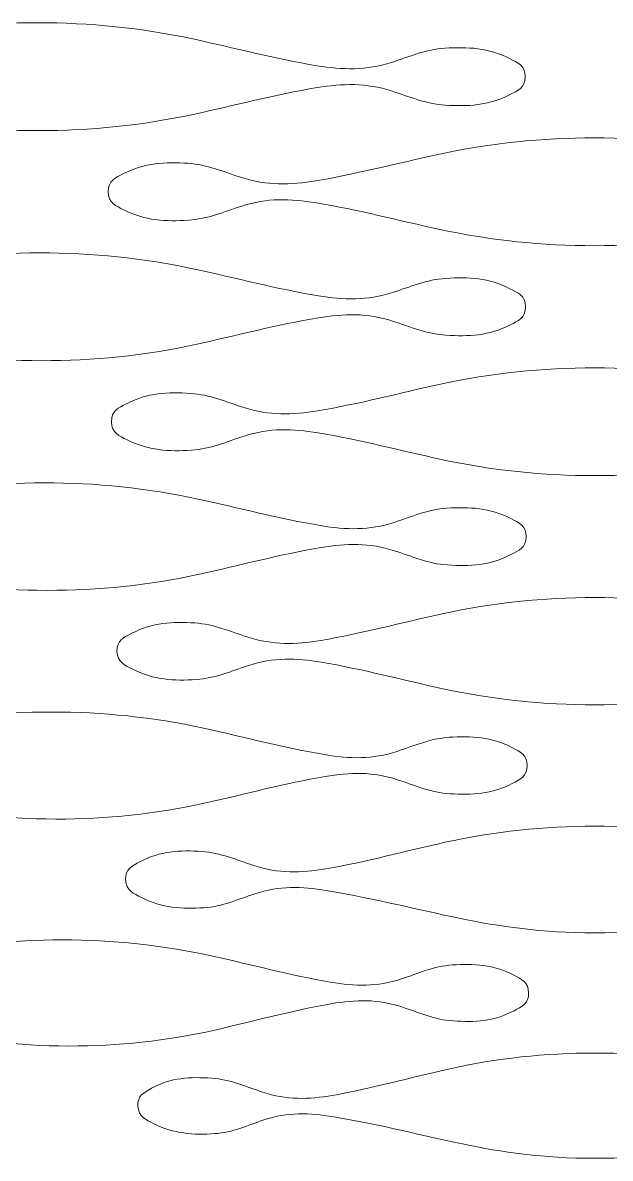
# Model space of a CAD drawing. Header units: centimetres. Extents: x -29.7 to 21.6, y -14.4 to 13.7.
# Drawn here: x -26.421 to -24.677, y -10.738 to -7.367 of the extents above; entities that cross this region are included whole.
import ezdxf

# ---------------------------------------------------------------- set-up
doc = ezdxf.new("R2010")
doc.units = ezdxf.units.CM
doc.header["$MEASUREMENT"] = 0
doc.layers.add('Layer 1', color=7, linetype='Continuous')

msp = doc.modelspace()

# ---------------------------------------------------------------- linework, layer by layer
at = {"layer": 'Layer 1', "color": 1, "lineweight": 9}
for points, knots in [([(-26.3783, -7.36668), (-26.53458, -7.36668), (-26.68661, -7.38204), (-26.83944, -7.41497), (-26.83944, -7.41497), (-26.96185, -7.44135), (-27.08284, -7.47364), (-27.20663, -7.49429), (-27.20663, -7.49429), (-27.28255, -7.50695), (-27.35266, -7.50852), (-27.42777, -7.48457), (-27.42777, -7.48457), (-27.4804, -7.46778), (-27.5305, -7.44599), (-27.58755, -7.44243), (-27.58755, -7.44243), (-27.65506, -7.43817), (-27.71578, -7.44074), (-27.77872, -7.47305), (-27.77872, -7.47305), (-27.8027, -7.48535), (-27.8246, -7.49331), (-27.82404, -7.52689)], [0, 0, 0, 0, 0.1428571, 0.1428571, 0.1428571, 0.1428571, 0.2857143, 0.2857143, 0.2857143, 0.2857143, 0.4285714, 0.4285714, 0.4285714, 0.4285714, 0.5714286, 0.5714286, 0.5714286, 0.5714286, 0.7142857, 0.7142857, 0.7142857, 0.7142857, 1, 1, 1, 1]), ([(-26.3783, -7.36668), (-26.22179, -7.36668), (-26.06944, -7.38211), (-25.91631, -7.41497), (-25.91631, -7.41497), (-25.79345, -7.44135), (-25.67196, -7.47364), (-25.54772, -7.49429), (-25.54772, -7.49429), (-25.47186, -7.50689), (-25.40182, -7.50865), (-25.32677, -7.48457), (-25.32677, -7.48457), (-25.2744, -7.46775), (-25.22456, -7.44599), (-25.16771, -7.44243), (-25.16771, -7.44243), (-25.10003, -7.43817), (-25.03913, -7.44095), (-24.97606, -7.47305), (-24.97606, -7.47305), (-24.95187, -7.48532), (-24.92977, -7.4932), (-24.92974, -7.52689)], [0, 0, 0, 0, 0.1428571, 0.1428571, 0.1428571, 0.1428571, 0.2857143, 0.2857143, 0.2857143, 0.2857143, 0.4285714, 0.4285714, 0.4285714, 0.4285714, 0.5714286, 0.5714286, 0.5714286, 0.5714286, 0.7142857, 0.7142857, 0.7142857, 0.7142857, 1, 1, 1, 1]), ([(-27.82404, -7.52689), (-27.82345, -7.56067), (-27.8012, -7.56845), (-27.77695, -7.58072), (-27.77695, -7.58072), (-27.71376, -7.61267), (-27.65275, -7.61564), (-27.58496, -7.61138), (-27.58496, -7.61138), (-27.52832, -7.60781), (-27.4787, -7.58602), (-27.42656, -7.56923), (-27.42656, -7.56923), (-27.35155, -7.54502), (-27.28154, -7.54692), (-27.20577, -7.55948), (-27.20577, -7.55948), (-27.08138, -7.58014), (-26.95979, -7.61244), (-26.83679, -7.63883), (-26.83679, -7.63883), (-26.68389, -7.67167), (-26.53174, -7.68711), (-26.37545, -7.68711)], [0, 0, 0, 0, 0.1428571, 0.1428571, 0.1428571, 0.1428571, 0.2857143, 0.2857143, 0.2857143, 0.2857143, 0.4285714, 0.4285714, 0.4285714, 0.4285714, 0.5714286, 0.5714286, 0.5714286, 0.5714286, 0.7142857, 0.7142857, 0.7142857, 0.7142857, 1, 1, 1, 1]), ([(-24.92974, -7.52689), (-24.92971, -7.56056), (-24.95177, -7.56845), (-24.97586, -7.58072), (-24.97586, -7.58072), (-25.03889, -7.61286), (-25.0997, -7.61562), (-25.16732, -7.61138), (-25.16732, -7.61138), (-25.22417, -7.60779), (-25.27408, -7.58601), (-25.32647, -7.56923), (-25.32647, -7.56923), (-25.40152, -7.54516), (-25.47157, -7.54687), (-25.54742, -7.55948), (-25.54742, -7.55948), (-25.67137, -7.58014), (-25.79247, -7.61244), (-25.91496, -7.63883), (-25.91496, -7.63883), (-26.06761, -7.67173), (-26.21944, -7.68711), (-26.37545, -7.68711)], [0, 0, 0, 0, 0.1428571, 0.1428571, 0.1428571, 0.1428571, 0.2857143, 0.2857143, 0.2857143, 0.2857143, 0.4285714, 0.4285714, 0.4285714, 0.4285714, 0.5714286, 0.5714286, 0.5714286, 0.5714286, 0.7142857, 0.7142857, 0.7142857, 0.7142857, 1, 1, 1, 1]), ([(-26.16746, -7.8687), (-26.16776, -7.83512), (-26.14583, -7.82717), (-26.12178, -7.81487), (-26.12178, -7.81487), (-26.05888, -7.78264), (-25.99819, -7.77997), (-25.93071, -7.78421), (-25.93071, -7.78421), (-25.87386, -7.78779), (-25.82398, -7.80958), (-25.77159, -7.82637), (-25.77159, -7.82637), (-25.69663, -7.85041), (-25.62669, -7.84874), (-25.55093, -7.8361), (-25.55093, -7.8361), (-25.42708, -7.81546), (-25.30606, -7.78314), (-25.18358, -7.75674), (-25.18358, -7.75674), (-25.03094, -7.72386), (-24.87904, -7.70847), (-24.723, -7.70847)], [0, 0, 0, 0, 0.1428571, 0.1428571, 0.1428571, 0.1428571, 0.2857143, 0.2857143, 0.2857143, 0.2857143, 0.4285714, 0.4285714, 0.4285714, 0.4285714, 0.5714286, 0.5714286, 0.5714286, 0.5714286, 0.7142857, 0.7142857, 0.7142857, 0.7142857, 1, 1, 1, 1]), ([(-23.27853, -7.8687), (-23.27827, -7.83512), (-23.30016, -7.82717), (-23.32422, -7.81487), (-23.32422, -7.81487), (-23.38713, -7.78264), (-23.4478, -7.77997), (-23.51532, -7.78421), (-23.51532, -7.78421), (-23.57217, -7.78779), (-23.62201, -7.80958), (-23.67442, -7.82637), (-23.67442, -7.82637), (-23.74936, -7.85041), (-23.8193, -7.84874), (-23.89507, -7.8361), (-23.89507, -7.8361), (-24.01891, -7.81546), (-24.13994, -7.78314), (-24.26241, -7.75674), (-24.26241, -7.75674), (-24.41505, -7.72386), (-24.56695, -7.70847), (-24.723, -7.70847)], [0, 0, 0, 0, 0.1428571, 0.1428571, 0.1428571, 0.1428571, 0.2857143, 0.2857143, 0.2857143, 0.2857143, 0.4285714, 0.4285714, 0.4285714, 0.4285714, 0.5714286, 0.5714286, 0.5714286, 0.5714286, 0.7142857, 0.7142857, 0.7142857, 0.7142857, 1, 1, 1, 1]), ([(-26.16746, -7.8687), (-26.167, -7.90241), (-26.14481, -7.91024), (-26.12064, -7.92249), (-26.12064, -7.92249), (-26.05759, -7.95443), (-25.99676, -7.95737), (-25.92913, -7.95311), (-25.92913, -7.95311), (-25.87258, -7.94958), (-25.823, -7.92778), (-25.77093, -7.91099), (-25.77093, -7.91099), (-25.69601, -7.88687), (-25.62617, -7.8887), (-25.55053, -7.90127), (-25.55053, -7.90127), (-25.42656, -7.9219), (-25.30536, -7.95418), (-25.18281, -7.98057), (-25.18281, -7.98057), (-25.03042, -8.01336), (-24.87879, -8.02878), (-24.723, -8.02878)], [0, 0, 0, 0, 0.1428571, 0.1428571, 0.1428571, 0.1428571, 0.2857143, 0.2857143, 0.2857143, 0.2857143, 0.4285714, 0.4285714, 0.4285714, 0.4285714, 0.5714286, 0.5714286, 0.5714286, 0.5714286, 0.7142857, 0.7142857, 0.7142857, 0.7142857, 1, 1, 1, 1]), ([(-23.27853, -7.8687), (-23.27899, -7.90241), (-23.30118, -7.91024), (-23.32537, -7.92249), (-23.32537, -7.92249), (-23.38843, -7.95443), (-23.44925, -7.95737), (-23.51686, -7.95311), (-23.51686, -7.95311), (-23.57341, -7.94958), (-23.623, -7.92778), (-23.6751, -7.91099), (-23.6751, -7.91099), (-23.74998, -7.88687), (-23.81982, -7.8887), (-23.89549, -7.90127), (-23.89549, -7.90127), (-24.01946, -7.9219), (-24.14063, -7.95418), (-24.2632, -7.98057), (-24.2632, -7.98057), (-24.41558, -8.01336), (-24.56722, -8.02878), (-24.723, -8.02878)], [0, 0, 0, 0, 0.1428571, 0.1428571, 0.1428571, 0.1428571, 0.2857143, 0.2857143, 0.2857143, 0.2857143, 0.4285714, 0.4285714, 0.4285714, 0.4285714, 0.5714286, 0.5714286, 0.5714286, 0.5714286, 0.7142857, 0.7142857, 0.7142857, 0.7142857, 1, 1, 1, 1]), ([(-26.37087, -8.05014), (-26.5263, -8.05014), (-26.67747, -8.06543), (-26.82947, -8.09839), (-26.82947, -8.09839), (-26.95102, -8.12474), (-27.07113, -8.15704), (-27.19406, -8.17766), (-27.19406, -8.17766), (-27.26966, -8.19033), (-27.33944, -8.1918), (-27.41418, -8.16794), (-27.41418, -8.16794), (-27.46672, -8.15117), (-27.51673, -8.12938), (-27.57374, -8.1258), (-27.57374, -8.1258), (-27.64077, -8.12159), (-27.70105, -8.12399), (-27.7635, -8.15642), (-27.7635, -8.15642), (-27.7873, -8.16877), (-27.8089, -8.17689), (-27.80788, -8.21022)], [0, 0, 0, 0, 0.1428571, 0.1428571, 0.1428571, 0.1428571, 0.2857143, 0.2857143, 0.2857143, 0.2857143, 0.4285714, 0.4285714, 0.4285714, 0.4285714, 0.5714286, 0.5714286, 0.5714286, 0.5714286, 0.7142857, 0.7142857, 0.7142857, 0.7142857, 1, 1, 1, 1]), ([(-26.37087, -8.05014), (-26.21495, -8.05014), (-26.06319, -8.06556), (-25.91071, -8.09839), (-25.91071, -8.09839), (-25.78831, -8.12474), (-25.66731, -8.15701), (-25.54353, -8.17766), (-25.54353, -8.17766), (-25.46806, -8.19024), (-25.39842, -8.19203), (-25.32373, -8.16794), (-25.32373, -8.16794), (-25.27166, -8.15115), (-25.22211, -8.12938), (-25.16558, -8.1258), (-25.16558, -8.1258), (-25.09816, -8.12157), (-25.03755, -8.12434), (-24.97477, -8.15642), (-24.97477, -8.15642), (-24.95069, -8.16872), (-24.92877, -8.17665), (-24.92866, -8.21022)], [0, 0, 0, 0, 0.1428571, 0.1428571, 0.1428571, 0.1428571, 0.2857143, 0.2857143, 0.2857143, 0.2857143, 0.4285714, 0.4285714, 0.4285714, 0.4285714, 0.5714286, 0.5714286, 0.5714286, 0.5714286, 0.7142857, 0.7142857, 0.7142857, 0.7142857, 1, 1, 1, 1]), ([(-27.80788, -8.21022), (-27.80683, -8.24394), (-27.78461, -8.25175), (-27.7603, -8.26401), (-27.7603, -8.26401), (-27.69729, -8.29578), (-27.63651, -8.29892), (-27.56893, -8.29463), (-27.56893, -8.29463), (-27.51276, -8.29109), (-27.46364, -8.26931), (-27.41193, -8.25251), (-27.41193, -8.25251), (-27.33734, -8.22826), (-27.2678, -8.23026), (-27.19245, -8.24279), (-27.19245, -8.24279), (-27.06848, -8.26344), (-26.94729, -8.29567), (-26.82472, -8.32205), (-26.82472, -8.32205), (-26.67257, -8.35484), (-26.52116, -8.37029), (-26.36564, -8.37029)], [0, 0, 0, 0, 0.1428571, 0.1428571, 0.1428571, 0.1428571, 0.2857143, 0.2857143, 0.2857143, 0.2857143, 0.4285714, 0.4285714, 0.4285714, 0.4285714, 0.5714286, 0.5714286, 0.5714286, 0.5714286, 0.7142857, 0.7142857, 0.7142857, 0.7142857, 1, 1, 1, 1]), ([(-24.92866, -8.21022), (-24.92859, -8.24374), (-24.95045, -8.25173), (-24.97448, -8.26401), (-24.97448, -8.26401), (-25.03712, -8.29614), (-25.09757, -8.29888), (-25.16483, -8.29463), (-25.16483, -8.29463), (-25.22142, -8.29106), (-25.27103, -8.26928), (-25.32321, -8.25251), (-25.32321, -8.25251), (-25.39789, -8.22849), (-25.46754, -8.23016), (-25.54301, -8.24279), (-25.54301, -8.24279), (-25.66613, -8.26341), (-25.78644, -8.29567), (-25.90819, -8.32205), (-25.90819, -8.32205), (-26.05979, -8.35493), (-26.2106, -8.37029), (-26.36564, -8.37029)], [0, 0, 0, 0, 0.1428571, 0.1428571, 0.1428571, 0.1428571, 0.2857143, 0.2857143, 0.2857143, 0.2857143, 0.4285714, 0.4285714, 0.4285714, 0.4285714, 0.5714286, 0.5714286, 0.5714286, 0.5714286, 0.7142857, 0.7142857, 0.7142857, 0.7142857, 1, 1, 1, 1]), ([(-26.15771, -8.55174), (-26.15821, -8.51838), (-26.13654, -8.51028), (-26.11268, -8.49794), (-26.11268, -8.49794), (-26.05023, -8.46568), (-25.99005, -8.4631), (-25.92299, -8.46734), (-25.92299, -8.46734), (-25.8664, -8.47091), (-25.81682, -8.49267), (-25.76468, -8.50944), (-25.76468, -8.50944), (-25.69019, -8.53344), (-25.62074, -8.53181), (-25.54543, -8.51916), (-25.54543, -8.51916), (-25.42247, -8.49853), (-25.30229, -8.46624), (-25.18073, -8.43988), (-25.18073, -8.43988), (-25.02901, -8.407), (-24.8781, -8.39165), (-24.723, -8.39165)], [0, 0, 0, 0, 0.1428571, 0.1428571, 0.1428571, 0.1428571, 0.2857143, 0.2857143, 0.2857143, 0.2857143, 0.4285714, 0.4285714, 0.4285714, 0.4285714, 0.5714286, 0.5714286, 0.5714286, 0.5714286, 0.7142857, 0.7142857, 0.7142857, 0.7142857, 1, 1, 1, 1]), ([(-23.28829, -8.55174), (-23.28782, -8.51838), (-23.30946, -8.51028), (-23.33335, -8.49794), (-23.33335, -8.49794), (-23.39576, -8.46568), (-23.45595, -8.4631), (-23.52301, -8.46734), (-23.52301, -8.46734), (-23.57957, -8.47091), (-23.62919, -8.49267), (-23.68132, -8.50944), (-23.68132, -8.50944), (-23.75581, -8.53344), (-23.82526, -8.53181), (-23.90056, -8.51916), (-23.90056, -8.51916), (-24.02352, -8.49853), (-24.14371, -8.46624), (-24.2653, -8.43988), (-24.2653, -8.43988), (-24.41695, -8.407), (-24.5679, -8.39165), (-24.723, -8.39165)], [0, 0, 0, 0, 0.1428571, 0.1428571, 0.1428571, 0.1428571, 0.2857143, 0.2857143, 0.2857143, 0.2857143, 0.4285714, 0.4285714, 0.4285714, 0.4285714, 0.5714286, 0.5714286, 0.5714286, 0.5714286, 0.7142857, 0.7142857, 0.7142857, 0.7142857, 1, 1, 1, 1]), ([(-26.15771, -8.55174), (-26.1569, -8.58529), (-26.13484, -8.59316), (-26.11065, -8.60542), (-26.11065, -8.60542), (-26.04801, -8.63717), (-25.98752, -8.64021), (-25.92027, -8.63595), (-25.92027, -8.63595), (-25.8642, -8.6324), (-25.81508, -8.61069), (-25.7635, -8.59393), (-25.7635, -8.59393), (-25.68917, -8.56981), (-25.61989, -8.57169), (-25.54475, -8.58424), (-25.54475, -8.58424), (-25.42155, -8.60483), (-25.30115, -8.637), (-25.17933, -8.66333), (-25.17933, -8.66333), (-25.0281, -8.69604), (-24.87764, -8.71146), (-24.723, -8.71146)], [0, 0, 0, 0, 0.1428571, 0.1428571, 0.1428571, 0.1428571, 0.2857143, 0.2857143, 0.2857143, 0.2857143, 0.4285714, 0.4285714, 0.4285714, 0.4285714, 0.5714286, 0.5714286, 0.5714286, 0.5714286, 0.7142857, 0.7142857, 0.7142857, 0.7142857, 1, 1, 1, 1]), ([(-23.28829, -8.55174), (-23.2891, -8.58529), (-23.31119, -8.59316), (-23.33538, -8.60542), (-23.33538, -8.60542), (-23.39802, -8.63717), (-23.45847, -8.64021), (-23.52573, -8.63595), (-23.52573, -8.63595), (-23.58179, -8.6324), (-23.63089, -8.61069), (-23.6825, -8.59393), (-23.6825, -8.59393), (-23.75686, -8.56981), (-23.82614, -8.57169), (-23.90126, -8.58424), (-23.90126, -8.58424), (-24.02448, -8.60483), (-24.14485, -8.637), (-24.26666, -8.66333), (-24.26666, -8.66333), (-24.4179, -8.69604), (-24.56839, -8.71146), (-24.723, -8.71146)], [0, 0, 0, 0, 0.1428571, 0.1428571, 0.1428571, 0.1428571, 0.2857143, 0.2857143, 0.2857143, 0.2857143, 0.4285714, 0.4285714, 0.4285714, 0.4285714, 0.5714286, 0.5714286, 0.5714286, 0.5714286, 0.7142857, 0.7142857, 0.7142857, 0.7142857, 1, 1, 1, 1]), ([(-26.35765, -8.73277), (-26.51164, -8.73277), (-26.66134, -8.74799), (-26.81188, -8.78091), (-26.81188, -8.78091), (-26.93196, -8.80719), (-27.05057, -8.83941), (-27.17207, -8.85998), (-27.17207, -8.85998), (-27.24708, -8.87267), (-27.31627, -8.87397), (-27.3904, -8.85029), (-27.3904, -8.85029), (-27.44273, -8.83357), (-27.49261, -8.81187), (-27.54936, -8.80827), (-27.54936, -8.80827), (-27.6157, -8.80406), (-27.6752, -8.80619), (-27.73689, -8.83881), (-27.73689, -8.83881), (-27.76035, -8.85121), (-27.7814, -8.85957), (-27.77967, -8.89248)], [0, 0, 0, 0, 0.1428571, 0.1428571, 0.1428571, 0.1428571, 0.2857143, 0.2857143, 0.2857143, 0.2857143, 0.4285714, 0.4285714, 0.4285714, 0.4285714, 0.5714286, 0.5714286, 0.5714286, 0.5714286, 0.7142857, 0.7142857, 0.7142857, 0.7142857, 1, 1, 1, 1]), ([(-26.35765, -8.73277), (-26.20285, -8.73277), (-26.0522, -8.74818), (-25.90076, -8.78091), (-25.90076, -8.78091), (-25.77924, -8.80719), (-25.65913, -8.83937), (-25.53623, -8.85998), (-25.53623, -8.85998), (-25.46141, -8.87253), (-25.39246, -8.87436), (-25.31843, -8.85029), (-25.31843, -8.85029), (-25.26688, -8.83353), (-25.21785, -8.81182), (-25.16182, -8.80827), (-25.16182, -8.80827), (-25.09489, -8.80402), (-25.03483, -8.80681), (-24.97255, -8.83881), (-24.97255, -8.83881), (-24.94863, -8.8511), (-24.92689, -8.85916), (-24.92676, -8.89248)], [0, 0, 0, 0, 0.1428571, 0.1428571, 0.1428571, 0.1428571, 0.2857143, 0.2857143, 0.2857143, 0.2857143, 0.4285714, 0.4285714, 0.4285714, 0.4285714, 0.5714286, 0.5714286, 0.5714286, 0.5714286, 0.7142857, 0.7142857, 0.7142857, 0.7142857, 1, 1, 1, 1]), ([(-27.77967, -8.89248), (-27.77797, -8.92603), (-27.75577, -8.93391), (-27.73143, -8.94616), (-27.73143, -8.94616), (-27.66881, -8.97759), (-27.6085, -8.98097), (-27.54127, -8.97671), (-27.54127, -8.97671), (-27.48583, -8.97317), (-27.43746, -8.95144), (-27.3866, -8.93466), (-27.3866, -8.93466), (-27.31269, -8.91035), (-27.24397, -8.91251), (-27.16935, -8.92498), (-27.16935, -8.92498), (-27.04612, -8.94558), (-26.92568, -8.97773), (-26.80387, -9.00409), (-26.80387, -9.00409), (-26.65309, -9.0367), (-26.50303, -9.05221), (-26.34882, -9.05221)], [0, 0, 0, 0, 0.1428571, 0.1428571, 0.1428571, 0.1428571, 0.2857143, 0.2857143, 0.2857143, 0.2857143, 0.4285714, 0.4285714, 0.4285714, 0.4285714, 0.5714286, 0.5714286, 0.5714286, 0.5714286, 0.7142857, 0.7142857, 0.7142857, 0.7142857, 1, 1, 1, 1]), ([(-24.92676, -8.89248), (-24.92667, -8.92572), (-24.94823, -8.93384), (-24.9721, -8.94616), (-24.9721, -8.94616), (-25.03408, -8.9782), (-25.09388, -8.98094), (-25.16051, -8.97671), (-25.16051, -8.97671), (-25.21671, -8.97313), (-25.26586, -8.95141), (-25.31754, -8.93466), (-25.31754, -8.93466), (-25.39154, -8.91074), (-25.4605, -8.91235), (-25.53535, -8.92498), (-25.53535, -8.92498), (-25.65713, -8.94554), (-25.77607, -8.97773), (-25.89644, -9.00409), (-25.89644, -9.00409), (-26.04634, -9.03689), (-26.19549, -9.05221), (-26.34882, -9.05221)], [0, 0, 0, 0, 0.1428571, 0.1428571, 0.1428571, 0.1428571, 0.2857143, 0.2857143, 0.2857143, 0.2857143, 0.4285714, 0.4285714, 0.4285714, 0.4285714, 0.5714286, 0.5714286, 0.5714286, 0.5714286, 0.7142857, 0.7142857, 0.7142857, 0.7142857, 1, 1, 1, 1]), ([(-26.14121, -9.23322), (-26.14197, -9.20025), (-26.1208, -9.19195), (-26.0972, -9.17956), (-26.0972, -9.17956), (-26.03557, -9.14727), (-25.97617, -9.14478), (-25.9099, -9.14901), (-25.9099, -9.14901), (-25.8538, -9.15257), (-25.80464, -9.1743), (-25.75299, -9.19103), (-25.75299, -9.19103), (-25.67932, -9.21492), (-25.61072, -9.21335), (-25.53617, -9.20072), (-25.53617, -9.20072), (-25.41461, -9.18013), (-25.29597, -9.14791), (-25.17579, -9.12163), (-25.17579, -9.12163), (-25.02577, -9.0888), (-24.8765, -9.0735), (-24.723, -9.0735)], [0, 0, 0, 0, 0.1428571, 0.1428571, 0.1428571, 0.1428571, 0.2857143, 0.2857143, 0.2857143, 0.2857143, 0.4285714, 0.4285714, 0.4285714, 0.4285714, 0.5714286, 0.5714286, 0.5714286, 0.5714286, 0.7142857, 0.7142857, 0.7142857, 0.7142857, 1, 1, 1, 1]), ([(-23.30481, -9.23322), (-23.30403, -9.20025), (-23.3252, -9.19195), (-23.34883, -9.17956), (-23.34883, -9.17956), (-23.41043, -9.14727), (-23.46983, -9.14478), (-23.53613, -9.14901), (-23.53613, -9.14901), (-23.59223, -9.15257), (-23.64136, -9.1743), (-23.693, -9.19103), (-23.693, -9.19103), (-23.76668, -9.21492), (-23.83531, -9.21335), (-23.90983, -9.20072), (-23.90983, -9.20072), (-24.03138, -9.18013), (-24.15005, -9.14791), (-24.2702, -9.12163), (-24.2702, -9.12163), (-24.42026, -9.0888), (-24.5695, -9.0735), (-24.723, -9.0735)], [0, 0, 0, 0, 0.1428571, 0.1428571, 0.1428571, 0.1428571, 0.2857143, 0.2857143, 0.2857143, 0.2857143, 0.4285714, 0.4285714, 0.4285714, 0.4285714, 0.5714286, 0.5714286, 0.5714286, 0.5714286, 0.7142857, 0.7142857, 0.7142857, 0.7142857, 1, 1, 1, 1]), ([(-26.14121, -9.23322), (-26.13994, -9.26651), (-26.11804, -9.27444), (-26.09399, -9.28665), (-26.09399, -9.28665), (-26.032, -9.31806), (-25.97218, -9.32129), (-25.90554, -9.31704), (-25.90554, -9.31704), (-25.85023, -9.3135), (-25.80196, -9.29188), (-25.75109, -9.27521), (-25.75109, -9.27521), (-25.67765, -9.25112), (-25.60925, -9.2531), (-25.53506, -9.26556), (-25.53506, -9.26556), (-25.41317, -9.28604), (-25.29408, -9.31804), (-25.17364, -9.34428), (-25.17364, -9.34428), (-25.0243, -9.37679), (-24.87575, -9.39218), (-24.723, -9.39218)], [0, 0, 0, 0, 0.1428571, 0.1428571, 0.1428571, 0.1428571, 0.2857143, 0.2857143, 0.2857143, 0.2857143, 0.4285714, 0.4285714, 0.4285714, 0.4285714, 0.5714286, 0.5714286, 0.5714286, 0.5714286, 0.7142857, 0.7142857, 0.7142857, 0.7142857, 1, 1, 1, 1]), ([(-23.30481, -9.23322), (-23.30605, -9.26651), (-23.32795, -9.27444), (-23.352, -9.28665), (-23.352, -9.28665), (-23.41403, -9.31806), (-23.47382, -9.32129), (-23.54049, -9.31704), (-23.54049, -9.31704), (-23.5958, -9.3135), (-23.64407, -9.29188), (-23.69491, -9.27521), (-23.69491, -9.27521), (-23.76834, -9.25112), (-23.83678, -9.2531), (-23.91097, -9.26556), (-23.91097, -9.26556), (-24.03282, -9.28604), (-24.15192, -9.31804), (-24.27236, -9.34428), (-24.27236, -9.34428), (-24.42173, -9.37679), (-24.57028, -9.39218), (-24.723, -9.39218)], [0, 0, 0, 0, 0.1428571, 0.1428571, 0.1428571, 0.1428571, 0.2857143, 0.2857143, 0.2857143, 0.2857143, 0.4285714, 0.4285714, 0.4285714, 0.4285714, 0.5714286, 0.5714286, 0.5714286, 0.5714286, 0.7142857, 0.7142857, 0.7142857, 0.7142857, 1, 1, 1, 1]), ([(-26.33602, -9.41335), (-26.48768, -9.41335), (-26.63512, -9.4284), (-26.78328, -9.46126), (-26.78328, -9.46126), (-26.90111, -9.4874), (-27.01742, -9.51949), (-27.13668, -9.53996), (-27.13668, -9.53996), (-27.21075, -9.55267), (-27.27896, -9.55371), (-27.3521, -9.53032), (-27.3521, -9.53032), (-27.40408, -9.51369), (-27.45356, -9.4921), (-27.50992, -9.48849), (-27.50992, -9.48849), (-27.57511, -9.48434), (-27.63343, -9.48611), (-27.69395, -9.5189), (-27.69395, -9.5189), (-27.71696, -9.53134), (-27.73718, -9.54008), (-27.7346, -9.5723)], [0, 0, 0, 0, 0.1428571, 0.1428571, 0.1428571, 0.1428571, 0.2857143, 0.2857143, 0.2857143, 0.2857143, 0.4285714, 0.4285714, 0.4285714, 0.4285714, 0.5714286, 0.5714286, 0.5714286, 0.5714286, 0.7142857, 0.7142857, 0.7142857, 0.7142857, 1, 1, 1, 1]), ([(-26.33602, -9.41335), (-26.18305, -9.41335), (-26.03422, -9.42874), (-25.88466, -9.46126), (-25.88466, -9.46126), (-25.76455, -9.48742), (-25.6459, -9.5194), (-25.52448, -9.53996), (-25.52448, -9.53996), (-25.45071, -9.55243), (-25.38284, -9.55432), (-25.30989, -9.53032), (-25.30989, -9.53032), (-25.25912, -9.51363), (-25.21094, -9.49203), (-25.15566, -9.48849), (-25.15566, -9.48849), (-25.08962, -9.48425), (-25.03042, -9.48709), (-24.96899, -9.5189), (-24.96899, -9.5189), (-24.94529, -9.53117), (-24.92395, -9.53935), (-24.92379, -9.5723)], [0, 0, 0, 0, 0.1428571, 0.1428571, 0.1428571, 0.1428571, 0.2857143, 0.2857143, 0.2857143, 0.2857143, 0.4285714, 0.4285714, 0.4285714, 0.4285714, 0.5714286, 0.5714286, 0.5714286, 0.5714286, 0.7142857, 0.7142857, 0.7142857, 0.7142857, 1, 1, 1, 1]), ([(-27.7346, -9.5723), (-27.73188, -9.60555), (-27.70982, -9.61352), (-27.68547, -9.62573), (-27.68547, -9.62573), (-27.62358, -9.65665), (-27.56392, -9.6604), (-27.49741, -9.65612), (-27.49741, -9.65612), (-27.44305, -9.65259), (-27.39592, -9.631), (-27.34618, -9.6143), (-27.34618, -9.6143), (-27.27346, -9.58988), (-27.20591, -9.59228), (-27.13249, -9.60465), (-27.13249, -9.60465), (-26.82076, -9.6571), (-26.64589, -9.73124), (-26.3223, -9.73124)], [0, 0, 0, 0, 0.1666667, 0.1666667, 0.1666667, 0.1666667, 0.3333333, 0.3333333, 0.3333333, 0.3333333, 0.5, 0.5, 0.5, 0.5, 0.6666667, 0.6666667, 0.6666667, 0.6666667, 1, 1, 1, 1]), ([(-24.92379, -9.5723), (-24.92359, -9.6051), (-24.94474, -9.61339), (-24.96827, -9.62573), (-24.96827, -9.62573), (-25.02927, -9.6576), (-25.08805, -9.66032), (-25.15371, -9.65612), (-25.15371, -9.65612), (-25.20915, -9.65257), (-25.25758, -9.63092), (-25.30851, -9.6143), (-25.30851, -9.6143), (-25.38146, -9.59051), (-25.44934, -9.59205), (-25.52308, -9.60465), (-25.52308, -9.60465), (-25.64277, -9.62507), (-25.75961, -9.65712), (-25.87785, -9.68335), (-25.87785, -9.68335), (-26.02513, -9.71603), (-26.17159, -9.73124), (-26.3223, -9.73124)], [0, 0, 0, 0, 0.1428571, 0.1428571, 0.1428571, 0.1428571, 0.2857143, 0.2857143, 0.2857143, 0.2857143, 0.4285714, 0.4285714, 0.4285714, 0.4285714, 0.5714286, 0.5714286, 0.5714286, 0.5714286, 0.7142857, 0.7142857, 0.7142857, 0.7142857, 1, 1, 1, 1]), ([(-26.11559, -9.91138), (-26.11684, -9.87898), (-26.09632, -9.87039), (-26.07311, -9.85797), (-26.07311, -9.85797), (-26.01272, -9.82569), (-25.95454, -9.82338), (-25.88943, -9.82757), (-25.88943, -9.82757), (-25.83406, -9.83113), (-25.78572, -9.85273), (-25.73486, -9.86939), (-25.73486, -9.86939), (-25.66243, -9.89309), (-25.59505, -9.89164), (-25.52174, -9.87905), (-25.52174, -9.87905), (-25.40247, -9.85853), (-25.28606, -9.82645), (-25.16814, -9.80033), (-25.16814, -9.80033), (-25.02063, -9.76764), (-24.87394, -9.75243), (-24.723, -9.75243)], [0, 0, 0, 0, 0.1428571, 0.1428571, 0.1428571, 0.1428571, 0.2857143, 0.2857143, 0.2857143, 0.2857143, 0.4285714, 0.4285714, 0.4285714, 0.4285714, 0.5714286, 0.5714286, 0.5714286, 0.5714286, 0.7142857, 0.7142857, 0.7142857, 0.7142857, 1, 1, 1, 1]), ([(-23.3304, -9.91138), (-23.32917, -9.87898), (-23.34969, -9.87039), (-23.37292, -9.85797), (-23.37292, -9.85797), (-23.43327, -9.82569), (-23.49146, -9.82338), (-23.55656, -9.82757), (-23.55656, -9.82757), (-23.61193, -9.83113), (-23.66028, -9.85273), (-23.71113, -9.86939), (-23.71113, -9.86939), (-23.78356, -9.89309), (-23.85095, -9.89164), (-23.92426, -9.87905), (-23.92426, -9.87905), (-24.04356, -9.85853), (-24.15994, -9.82645), (-24.27785, -9.80033), (-24.27785, -9.80033), (-24.42537, -9.76764), (-24.57205, -9.75243), (-24.723, -9.75243)], [0, 0, 0, 0, 0.1428571, 0.1428571, 0.1428571, 0.1428571, 0.2857143, 0.2857143, 0.2857143, 0.2857143, 0.4285714, 0.4285714, 0.4285714, 0.4285714, 0.5714286, 0.5714286, 0.5714286, 0.5714286, 0.7142857, 0.7142857, 0.7142857, 0.7142857, 1, 1, 1, 1]), ([(-26.11559, -9.91138), (-26.11385, -9.94421), (-26.09226, -9.95221), (-26.06837, -9.96434), (-26.06837, -9.96434), (-26.00742, -9.9953), (-25.94861, -9.9987), (-25.88306, -9.99446), (-25.88306, -9.99446), (-25.82882, -9.99097), (-25.78169, -9.96953), (-25.73205, -9.95301), (-25.73205, -9.95301), (-25.65995, -9.92903), (-25.59292, -9.93112), (-25.52006, -9.94346), (-25.52006, -9.94346), (-25.21287, -9.99548), (-25.04206, -10.06897), (-24.723, -10.06897)], [0, 0, 0, 0, 0.1666667, 0.1666667, 0.1666667, 0.1666667, 0.3333333, 0.3333333, 0.3333333, 0.3333333, 0.5, 0.5, 0.5, 0.5, 0.6666667, 0.6666667, 0.6666667, 0.6666667, 1, 1, 1, 1]), ([(-23.3304, -9.91138), (-23.33217, -9.94421), (-23.35374, -9.95221), (-23.37764, -9.96434), (-23.37764, -9.96434), (-23.43857, -9.9953), (-23.49738, -9.9987), (-23.56294, -9.99446), (-23.56294, -9.99446), (-23.61717, -9.99097), (-23.6643, -9.96953), (-23.71394, -9.95301), (-23.71394, -9.95301), (-23.78605, -9.92903), (-23.85308, -9.93112), (-23.92597, -9.94346), (-23.92597, -9.94346), (-24.23312, -9.99548), (-24.40393, -10.06897), (-24.723, -10.06897)], [0, 0, 0, 0, 0.1666667, 0.1666667, 0.1666667, 0.1666667, 0.3333333, 0.3333333, 0.3333333, 0.3333333, 0.5, 0.5, 0.5, 0.5, 0.6666667, 0.6666667, 0.6666667, 0.6666667, 1, 1, 1, 1]), ([(-26.30355, -10.08997), (-26.45181, -10.08997), (-26.59582, -10.10478), (-26.7406, -10.13746), (-26.7406, -10.13746), (-26.85525, -10.16336), (-26.9684, -10.19519), (-27.08442, -10.21549), (-27.08442, -10.21549), (-27.15708, -10.22819), (-27.22384, -10.22891), (-27.29552, -10.20594), (-27.29552, -10.20594), (-27.3468, -10.18947), (-27.3956, -10.16804), (-27.45127, -10.16447), (-27.45127, -10.16447), (-27.51486, -10.16038), (-27.57158, -10.16165), (-27.63039, -10.19458), (-27.63039, -10.19458), (-27.65275, -10.20711), (-27.67186, -10.21628), (-27.66822, -10.24755)], [0, 0, 0, 0, 0.1428571, 0.1428571, 0.1428571, 0.1428571, 0.2857143, 0.2857143, 0.2857143, 0.2857143, 0.4285714, 0.4285714, 0.4285714, 0.4285714, 0.5714286, 0.5714286, 0.5714286, 0.5714286, 0.7142857, 0.7142857, 0.7142857, 0.7142857, 1, 1, 1, 1]), ([(-26.30355, -10.08997), (-26.15332, -10.08997), (-26.00733, -10.10523), (-25.8606, -10.13746), (-25.8606, -10.13746), (-25.74275, -10.16336), (-25.6263, -10.19507), (-25.50714, -10.21549), (-25.50714, -10.21549), (-25.43494, -10.22783), (-25.3686, -10.22976), (-25.29721, -10.20594), (-25.29721, -10.20594), (-25.24767, -10.18937), (-25.20067, -10.16797), (-25.14657, -10.16447), (-25.14657, -10.16447), (-25.08176, -10.16026), (-25.02384, -10.1631), (-24.96374, -10.19458), (-24.96374, -10.19458), (-24.94038, -10.20681), (-24.9196, -10.21518), (-24.91937, -10.24755)], [0, 0, 0, 0, 0.1428571, 0.1428571, 0.1428571, 0.1428571, 0.2857143, 0.2857143, 0.2857143, 0.2857143, 0.4285714, 0.4285714, 0.4285714, 0.4285714, 0.5714286, 0.5714286, 0.5714286, 0.5714286, 0.7142857, 0.7142857, 0.7142857, 0.7142857, 1, 1, 1, 1]), ([(-27.66822, -10.24755), (-27.66446, -10.28026), (-27.64263, -10.28838), (-27.61831, -10.30048), (-27.61831, -10.30048), (-27.55754, -10.33079), (-27.49895, -10.33493), (-27.43353, -10.33063), (-27.43353, -10.33063), (-27.38071, -10.32716), (-27.33522, -10.30576), (-27.2871, -10.28918), (-27.2871, -10.28918), (-27.21605, -10.26472), (-27.15024, -10.26743), (-27.07846, -10.2796), (-27.07846, -10.2796), (-26.77206, -10.33164), (-26.60236, -10.40512), (-26.28404, -10.40512)], [0, 0, 0, 0, 0.1666667, 0.1666667, 0.1666667, 0.1666667, 0.3333333, 0.3333333, 0.3333333, 0.3333333, 0.5, 0.5, 0.5, 0.5, 0.6666667, 0.6666667, 0.6666667, 0.6666667, 1, 1, 1, 1]), ([(-24.91937, -10.24755), (-24.9191, -10.27971), (-24.93956, -10.2882), (-24.9627, -10.30048), (-24.9627, -10.30048), (-25.02224, -10.3321), (-25.07954, -10.33482), (-25.14379, -10.33063), (-25.14379, -10.33063), (-25.19815, -10.32709), (-25.24544, -10.30562), (-25.29535, -10.28918), (-25.29535, -10.28918), (-25.36667, -10.26562), (-25.43298, -10.26709), (-25.50514, -10.2796), (-25.50514, -10.2796), (-25.62185, -10.29983), (-25.73565, -10.33162), (-25.85088, -10.35765), (-25.85088, -10.35765), (-25.9944, -10.39007), (-26.13706, -10.40512), (-26.28404, -10.40512)], [0, 0, 0, 0, 0.1428571, 0.1428571, 0.1428571, 0.1428571, 0.2857143, 0.2857143, 0.2857143, 0.2857143, 0.4285714, 0.4285714, 0.4285714, 0.4285714, 0.5714286, 0.5714286, 0.5714286, 0.5714286, 0.7142857, 0.7142857, 0.7142857, 0.7142857, 1, 1, 1, 1]), ([(-26.0793, -10.58372), (-26.08096, -10.55214), (-26.06139, -10.5432), (-26.03875, -10.53076), (-26.03875, -10.53076), (-25.98013, -10.4986), (-25.92363, -10.49647), (-25.86018, -10.50062), (-25.86018, -10.50062), (-25.80591, -10.50417), (-25.75872, -10.5256), (-25.70897, -10.54209), (-25.70897, -10.54209), (-25.63835, -10.56551), (-25.57276, -10.56418), (-25.50122, -10.55165), (-25.50122, -10.55165), (-25.3851, -10.53129), (-25.27186, -10.49949), (-25.15711, -10.4736), (-25.15711, -10.4736), (-25.0133, -10.44119), (-24.87027, -10.42613), (-24.723, -10.42613)], [0, 0, 0, 0, 0.1428571, 0.1428571, 0.1428571, 0.1428571, 0.2857143, 0.2857143, 0.2857143, 0.2857143, 0.4285714, 0.4285714, 0.4285714, 0.4285714, 0.5714286, 0.5714286, 0.5714286, 0.5714286, 0.7142857, 0.7142857, 0.7142857, 0.7142857, 1, 1, 1, 1]), ([(-23.36674, -10.58372), (-23.36503, -10.55214), (-23.38461, -10.5432), (-23.40726, -10.53076), (-23.40726, -10.53076), (-23.4659, -10.4986), (-23.52239, -10.49647), (-23.58582, -10.50062), (-23.58582, -10.50062), (-23.64008, -10.50417), (-23.68731, -10.5256), (-23.73702, -10.54209), (-23.73702, -10.54209), (-23.80765, -10.56551), (-23.87327, -10.56418), (-23.94478, -10.55165), (-23.94478, -10.55165), (-24.0609, -10.53129), (-24.17414, -10.49949), (-24.28888, -10.4736), (-24.28888, -10.4736), (-24.4327, -10.44119), (-24.57572, -10.42613), (-24.723, -10.42613)], [0, 0, 0, 0, 0.1428571, 0.1428571, 0.1428571, 0.1428571, 0.2857143, 0.2857143, 0.2857143, 0.2857143, 0.4285714, 0.4285714, 0.4285714, 0.4285714, 0.5714286, 0.5714286, 0.5714286, 0.5714286, 0.7142857, 0.7142857, 0.7142857, 0.7142857, 1, 1, 1, 1]), ([(-26.0793, -10.58372), (-26.07677, -10.61583), (-26.05557, -10.6238), (-26.03207, -10.63573), (-26.03207, -10.63573), (-25.97257, -10.66585), (-25.9152, -10.6695), (-25.85111, -10.66531), (-25.85111, -10.66531), (-25.79855, -10.66189), (-25.75306, -10.64083), (-25.70501, -10.6246), (-25.70501, -10.6246), (-25.63487, -10.6009), (-25.56971, -10.60313), (-25.49882, -10.6152), (-25.49882, -10.6152), (-25.19907, -10.66633), (-25.03454, -10.73849), (-24.723, -10.73849)], [0, 0, 0, 0, 0.1666667, 0.1666667, 0.1666667, 0.1666667, 0.3333333, 0.3333333, 0.3333333, 0.3333333, 0.5, 0.5, 0.5, 0.5, 0.6666667, 0.6666667, 0.6666667, 0.6666667, 1, 1, 1, 1]), ([(-23.36674, -10.58372), (-23.36922, -10.61583), (-23.39039, -10.6238), (-23.41396, -10.63573), (-23.41396, -10.63573), (-23.47343, -10.66585), (-23.53083, -10.6695), (-23.59492, -10.66531), (-23.59492, -10.66531), (-23.64744, -10.66189), (-23.69294, -10.64083), (-23.74098, -10.6246), (-23.74098, -10.6246), (-23.81115, -10.6009), (-23.87628, -10.60313), (-23.94721, -10.6152), (-23.94721, -10.6152), (-24.24693, -10.66633), (-24.41145, -10.73849), (-24.723, -10.73849)], [0, 0, 0, 0, 0.1666667, 0.1666667, 0.1666667, 0.1666667, 0.3333333, 0.3333333, 0.3333333, 0.3333333, 0.5, 0.5, 0.5, 0.5, 0.6666667, 0.6666667, 0.6666667, 0.6666667, 1, 1, 1, 1])]:
    msp.add_open_spline(points, degree=3, knots=knots, dxfattribs=at)

doc.saveas('drawing.dxf')
